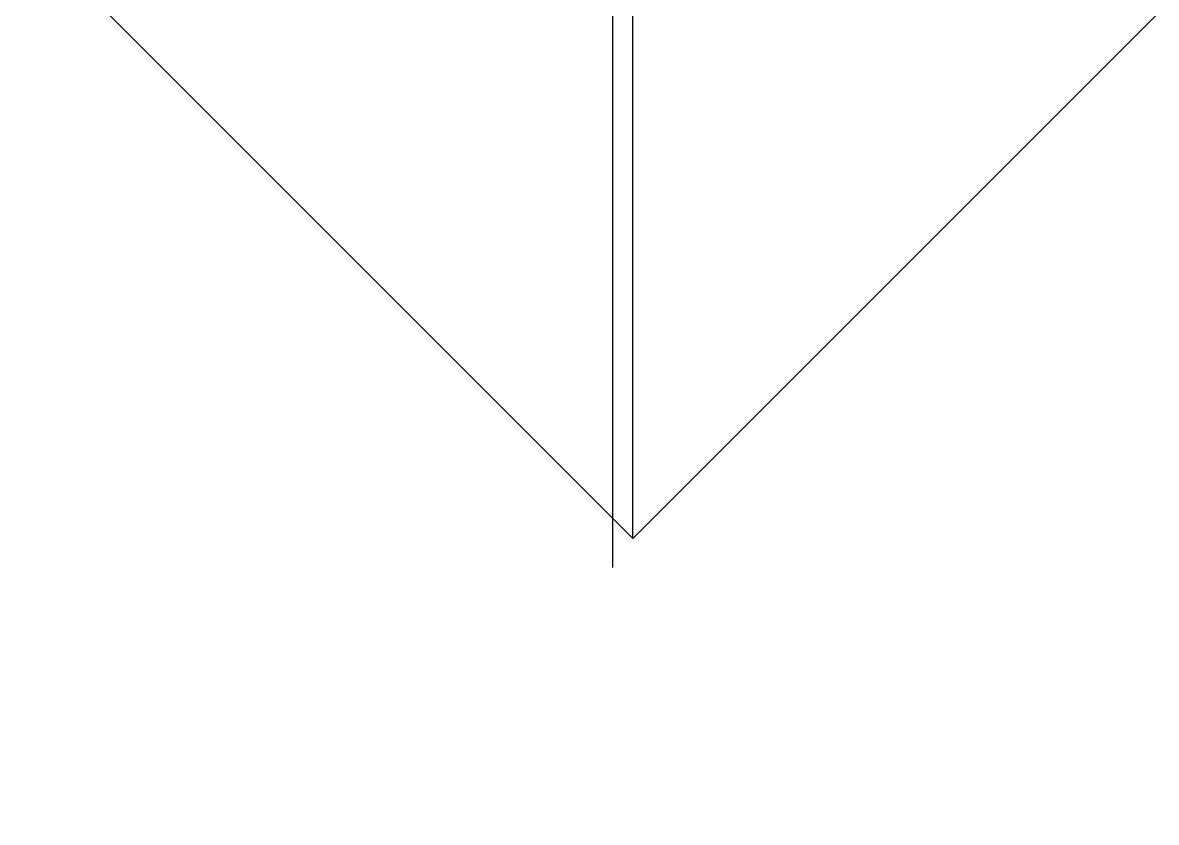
# Model space of a CAD drawing. Header units: millimetres. Extents: x 1251.1 to 1334.1, y 1577.6 to 1641.3.
# Drawn here: x 1277.1349 to 1277.4725, y 1620.5652 to 1620.8033 of the extents above; entities that cross this region are included whole.
import ezdxf

# ---------------------------------------------------------------- set-up
doc = ezdxf.new("R2010")
doc.units = ezdxf.units.MM
doc.linetypes.add('ACAD_ISO02W100', pattern=[15, 12, -3])
doc.layers.add('MURATURA', color=140, linetype='Continuous')

msp = doc.modelspace()

# ---------------------------------------------------------------- hatches: boundary and pattern name
h = msp.add_hatch()
h.set_pattern_fill('GRASS', color=256, scale=0.05399999999999999)
h.set_pattern_definition([(90, (0, 0), (-0.9698676609599999, 0.9698676609599999), [0.257175, -1.68256032192]), (45, (0, 0), (-0.9698676610754683, 0.9698676610754684), [0.257175, -1.114425]), (135, (0, 0), (-0.9698676610754684, -0.9698676610754683), [0.257175, -1.114425])])
h.paths.add_polyline_path([(1288.156753483145, 1623.663419884172), (1271.814513092768, 1623.663419884172), (1271.653388966745, 1615.164947138083), (1275.156753483145, 1615.164947138083), (1275.156753483145, 1616.859523159729), (1275.156753483145, 1618.059523159729), (1275.156753483145, 1620.559523159729), (1288.156753483145, 1620.559523159729)])
h = msp.add_hatch()
h.set_pattern_fill('GRASS', color=256, scale=10)
h.set_pattern_definition([(90, (0, 0), (-179.6051224, 179.6051224), [47.625, -311.5852448]), (45, (0, 0), (-179.605122421383, 179.6051224213831), [47.625, -206.375]), (135, (0, 0), (-179.6051224213831, -179.605122421383), [47.625, -206.375])])
h.paths.add_polyline_path([(1288.156753483145, 1623.663419884172), (1271.814513092768, 1623.663419884172), (1271.653388966745, 1615.164947138083), (1275.156753483145, 1615.164947138083), (1275.156753483145, 1616.859523159729), (1275.156753483145, 1618.059523159729), (1275.156753483145, 1620.559523159729), (1288.156753483145, 1620.559523159729)])

# ---------------------------------------------------------------- linework, layer by layer
at = {"layer": 'MURATURA', "linetype": 'ACAD_ISO02W100', "ltscale": 0.07}
msp.add_line((1277.310609542106, 1627.781035714557), (1277.310609542106, 1606.633036329771), dxfattribs=at)

doc.saveas('drawing.dxf')
